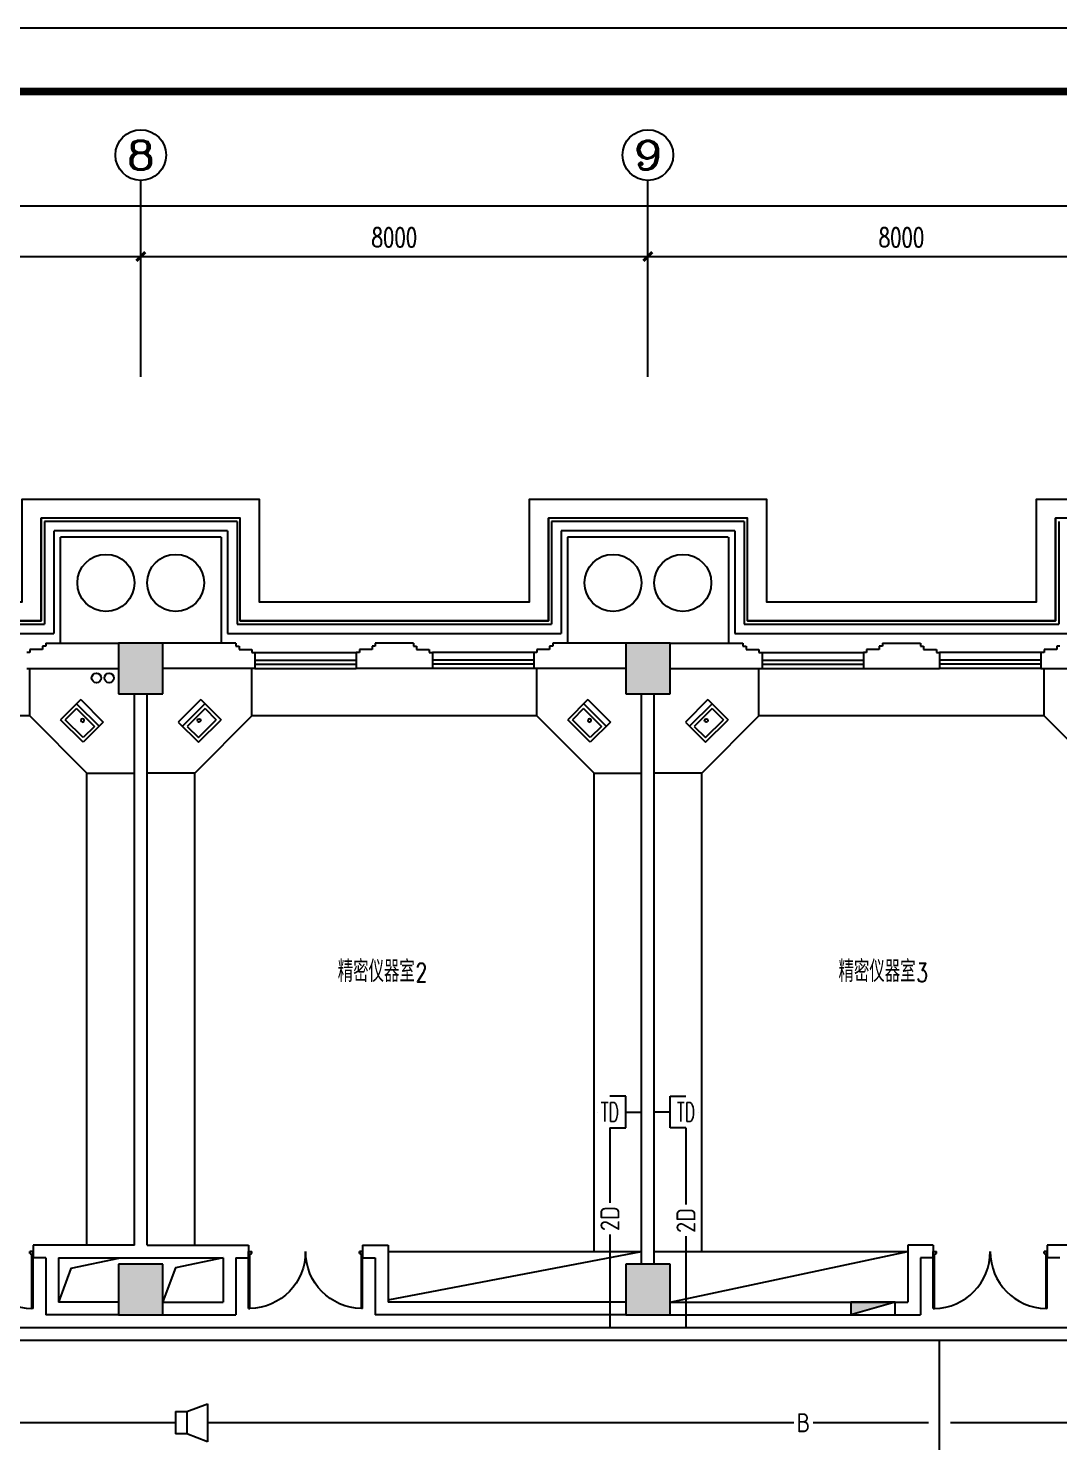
# Model space of a CAD drawing. Extents: x 190999 to 834799, y -200814 to 215286.
# Drawn here: x 345937 to 362192, y 133586 to 155886 of the extents above; entities that cross this region are included whole.
import ezdxf
from ezdxf.enums import TextEntityAlignment as Align

# ---------------------------------------------------------------- set-up
doc = ezdxf.new("R2010")
doc.units = 0
doc.header["$LTSCALE"] = 1000
doc.header["$MEASUREMENT"] = 0
for name, color, linetype in [('00-EQUIP', 3, 'Continuous'), ('00-SIG_TEXT', 7, 'Continuous'), ('00-WIRE-4', 6, 'Continuous'), ('A-墙线', 2, 'Continuous'), ('A-外包装修', 250, 'Continuous'), ('A-外窗', 145, 'Continuous'), ('A-家具', 250, 'Continuous'), ('A-门', 167, 'Continuous'), ('AXIS', 3, 'Continuous'), ('AXIS_TEXT', 7, 'Continuous'), ('COLUMN', 2, 'Continuous'), ('EQUIP_消火栓', 6, 'Continuous'), ('PUB_HATCH', 250, 'Continuous'), ('图框', 189, 'Continuous'), ('屋面排水', 7, 'Continuous'), ('房间名称', 7, 'Continuous'), ('桥架', 1, 'Continuous'), ('洞口线', 177, 'Continuous'), ('雨水管', 3, 'Continuous')]:
    doc.layers.add(name, color=color, linetype=linetype)
doc.styles.add('-GBCBIGGBENOR', font='GBENOR.shx', dxfattribs={"bigfont": 'GBCBIG.shx'})
doc.styles.add('_COMPLEX', font='COMPLEX.shx', dxfattribs={"width": 0.5})
doc.styles.add('_TCH_AXIS', font='COMPLEX', dxfattribs={"bigfont": 'GBCBIG'})
doc.styles.add('_TCH_DIM', font='SIMPLEX', dxfattribs={"bigfont": 'GBCBIG'})
doc.styles.add('COMPLEX', font='COMPLEX')
doc.styles.add('DIM_FONT', font='SIMPLEX', dxfattribs={"width": 0.7, "bigfont": 'GBCBIG'})
doc.styles.get("Standard").update_dxf_attribs({"font": 'simhei.ttf'})
doc.styles.add('zz-1', font='arial.ttf', dxfattribs={"width": 0.8})
doc.dimstyles.new('DIMN', dxfattribs={"dimtxt": 300, "dimasz": 100, "dimexe": 250, "dimexo": 300, "dimgap": 150, "dimtad": 1, "dimdec": 0, "dimzin": 0, "dimdsep": 46, "dimtxsty": 'DIM_FONT', "dimblk": 'ARCHTICK', "dimcen": 0.09, "dimclrt": 7, "dimazin": 2, "dimtfac": 1, "dimtdec": 0, "dimtix": 1, "dimtmove": 2, "dimatfit": 3, "dimfxl": 0, "dimtolj": 1, "dimtzin": 0, "dimarcsym": 0})

# ---------------------------------------------------------------- blocks, each defined once
blk = doc.blocks.new('TJAD_TK_A0')
at = {"layer": '图框'}
blk.add_line((2162, 399.3), (973, 399.3), dxfattribs=at)
at = {"layer": '图框', "const_width": 1.2}
blk.add_lwpolyline([(2152, -431.7), (2152, 389.3), (998, 389.3), (998, -431.7)], close=True, dxfattribs=at)
blk = doc.blocks.new('m1800')
at = {"layer": 'A-墙线'}
for p, q in [((-900, -100), (-900, 100)), ((900, -100), (900, 100))]:
    blk.add_line(p, q, dxfattribs=at)
at = {"layer": 'A-门'}
for p, q in [((-900, 900), (-900, 0)), ((-900, 900), (-880, 900)), ((-880, 900), (-880, 50)), ((880, 900), (880, 50)), ((900, 900), (880, 900)), ((900, 900), (900, 0)), ((-900, 50), (-870, 50)), ((-900, 0), (-850, 0)), ((-870, 50), (-870, 30)), ((-870, 30), (-850, 30)), ((-850, 30), (-850, 0)), ((850, 30), (850, 0)), ((870, 30), (850, 30)), ((900, 0), (850, 0)), ((870, 50), (870, 30)), ((900, 50), (870, 50))]:
    blk.add_line(p, q, dxfattribs=at)
for centre, start, end in [((-900, 0), 0, 88.7267), ((900, 0), 91.2733, 180)]:
    blk.add_arc(centre, 900, start, end, dxfattribs=at)
blk = doc.blocks.new('$TwtSys$00000434')
for p, q in [((-0.5, 0.5), (-0.5, -0.5)), ((-0.5, -0.5), (0.5, 0.5)), ((0.5, 0.5), (-0.5, 0.5)), ((0.5, -0.5), (0.5, 0.5)), ((-0.5, -0.5), (0.5, -0.5))]:
    blk.add_line(p, q)
blk.add_solid([(0.5, -0.5), (0.5, 0.5), (-0.5, -0.5)])
blk = doc.blocks.new('_ArchTick')
at = {"const_width": 0.5}
blk.add_lwpolyline([(-0.7, -0.7), (0.7, 0.7)], dxfattribs=at)
blk = doc.blocks.new('*D101')
at = {"layer": 'AXIS', "color": 0, "lineweight": -2}
for p, q in [((339712, 150686), (339712, 152536)), ((347712, 150686), (347712, 152536)), ((339712, 152286), (347712, 152286))]:
    blk.add_line(p, q, dxfattribs=at)
at = {"layer": 'Defpoints', "color": 0}
for p in [(347712, 152286), (339712, 150386), (347712, 150386)]:
    blk.add_point(p, dxfattribs=at)
at = {"layer": 'AXIS', "color": 0, "lineweight": -2, "xscale": 100, "yscale": 100, "zscale": 100, "rotation": 180}
blk.add_blockref('_ArchTick', (339712, 152286), dxfattribs=at)
at = {"layer": 'AXIS', "color": 0, "lineweight": -2, "xscale": 100, "yscale": 100, "zscale": 100}
blk.add_blockref('_ArchTick', (347712, 152286), dxfattribs=at)
at = {"layer": 'AXIS', "color": 7, "insert": (343712, 152586), "char_height": 300, "attachment_point": 5, "style": 'DIM_FONT'}
blk.add_mtext('\\A1;8000', dxfattribs=at)
blk = doc.blocks.new('*D102')
at = {"layer": 'AXIS', "color": 0, "lineweight": -2}
for p, q in [((347712, 150686), (347712, 152536)), ((355712, 150686), (355712, 152536)), ((347712, 152286), (355712, 152286))]:
    blk.add_line(p, q, dxfattribs=at)
at = {"layer": 'Defpoints', "color": 0}
for p in [(355712, 152286), (347712, 150386), (355712, 150386)]:
    blk.add_point(p, dxfattribs=at)
at = {"layer": 'AXIS', "color": 0, "lineweight": -2, "xscale": 100, "yscale": 100, "zscale": 100, "rotation": 180}
blk.add_blockref('_ArchTick', (347712, 152286), dxfattribs=at)
at = {"layer": 'AXIS', "color": 0, "lineweight": -2, "xscale": 100, "yscale": 100, "zscale": 100}
blk.add_blockref('_ArchTick', (355712, 152286), dxfattribs=at)
at = {"layer": 'AXIS', "color": 7, "insert": (351712, 152586), "char_height": 300, "attachment_point": 5, "style": 'DIM_FONT'}
blk.add_mtext('\\A1;8000', dxfattribs=at)
blk = doc.blocks.new('*D103')
at = {"layer": 'AXIS', "color": 0, "lineweight": -2}
for p, q in [((355712, 150686), (355712, 152536)), ((363712, 150686), (363712, 152536)), ((355712, 152286), (363712, 152286))]:
    blk.add_line(p, q, dxfattribs=at)
at = {"layer": 'Defpoints', "color": 0}
for p in [(363712, 152286), (355712, 150386), (363712, 150386)]:
    blk.add_point(p, dxfattribs=at)
at = {"layer": 'AXIS', "color": 0, "lineweight": -2, "xscale": 100, "yscale": 100, "zscale": 100, "rotation": 180}
blk.add_blockref('_ArchTick', (355712, 152286), dxfattribs=at)
at = {"layer": 'AXIS', "color": 0, "lineweight": -2, "xscale": 100, "yscale": 100, "zscale": 100}
blk.add_blockref('_ArchTick', (363712, 152286), dxfattribs=at)
at = {"layer": 'AXIS', "color": 7, "insert": (359712, 152586), "char_height": 300, "attachment_point": 5, "style": 'DIM_FONT'}
blk.add_mtext('\\A1;8000', dxfattribs=at)
blk = doc.blocks.new('*D110')
at = {"layer": 'AXIS', "color": 0, "lineweight": -2}
for p, q in [((325012, 150686), (325012, 153336)), ((402262, 150686), (402262, 153336)), ((325012, 153086), (402262, 153086))]:
    blk.add_line(p, q, dxfattribs=at)
at = {"layer": 'Defpoints', "color": 0}
for p in [(402262, 153086), (325012, 150386), (402262, 150386)]:
    blk.add_point(p, dxfattribs=at)
at = {"layer": 'AXIS', "color": 0, "lineweight": -2, "xscale": 100, "yscale": 100, "zscale": 100, "rotation": 180}
blk.add_blockref('_ArchTick', (325012, 153086), dxfattribs=at)
at = {"layer": 'AXIS', "color": 0, "lineweight": -2, "xscale": 100, "yscale": 100, "zscale": 100}
blk.add_blockref('_ArchTick', (402262, 153086), dxfattribs=at)
at = {"layer": 'AXIS', "color": 7, "insert": (363637, 153386), "char_height": 300, "attachment_point": 5, "style": 'DIM_FONT'}
blk.add_mtext('\\A1;77250', dxfattribs=at)
blk = doc.blocks.new('_AXISO')
blk.add_circle((0, 0), 0.5)
at = {"layer": 'AXIS_TEXT', "style": 'COMPLEX', "width": 1.041667}
blk.add_attdef('A', text='', height=0.56, dxfattribs=at).set_placement((-0.25, -0.28), (0.25, -0.28), align=Align.FIT)
blk = doc.blocks.new('$plan$00001609')
at = {"linetype": 'Continuous'}
for p, q in [((0, -251), (0, 251)), ((0, 251), (450, 251)), ((93, -251), (93, 251)), ((450, 251), (450, -251)), ((146, -199), (146, 199)), ((146, 199), (397, 199)), ((397, 199), (397, -199)), ((146, -199), (397, -199)), ((0, -251), (450, -251))]:
    blk.add_line(p, q, dxfattribs=at)
blk.add_line((238, 2), (238, 0))
blk.add_arc((212, 0), 26, 4.716, 0, dxfattribs=at)
at = {"style": 'zz-1'}
for tag in ['YSIZE', 'XSIZE']:
    blk.add_attdef(tag, (0, 0), '', height=0.5, dxfattribs=at)
blk = doc.blocks.new('_LINKPT1')
at = {"color": 0}
blk.add_line((0, 0), (0, 0), dxfattribs=at)
blk = doc.blocks.new('IO37IMB6')
for p, q in [((-0.5, 0.499), (-0.5, 0.999)), ((0.5, 0.999), (0.5, 0.499)), ((0.5, 0.499), (-0.5, 0.499)), ((0, 0.5), (0, 0))]:
    blk.add_line(p, q)
at = {"xscale": 0.002, "yscale": 0.002, "zscale": 0.002}
for p in [(0, 1.384), (-0.5, 0.499), (0.5, 0.499), (0, 0)]:
    blk.add_blockref('_LINKPT1', p, dxfattribs=at)
at = {"style": '_COMPLEX', "width": 0.6, "flags": 8}
blk.add_attdef('$TEXT$', text='', height=0.6, dxfattribs=at).set_placement((0, 1), align=Align.MIDDLE_CENTER)
at = {"flags": 9}
blk.add_attdef('A', (0, 0), '', height=0.00002, dxfattribs=at)
blk = doc.blocks.new('OS28WV87')
for p, q in [((0.35, 0.35), (1, 0.6)), ((1, 0.6), (1, -0.6)), ((0, 0.35), (0, -0.35)), ((0, 0.35), (0.35, 0.35)), ((0.35, 0.35), (0.35, -0.35)), ((0.35, -0.35), (0, -0.35)), ((1, -0.6), (0.35, -0.35))]:
    blk.add_line(p, q)
at = {"xscale": 0.002, "yscale": 0.002, "zscale": 0.002}
for p in [(0, 0), (0.175, 0.35), (1, 0), (0.175, -0.35)]:
    blk.add_blockref('_LINKPT1', p, dxfattribs=at)
at = {"flags": 9}
blk.add_attdef('A', (0, 0), '', height=0.00002, dxfattribs=at)

msp = doc.modelspace()

# ---------------------------------------------------------------- hatches: boundary and pattern name
at = {"layer": 'PUB_HATCH'}
for points in [[(348061.6, 145386.5), (348061.6, 146186.5), (347361.6, 146186.5), (347361.6, 145386.5)], [(356061.6, 145386.5), (356061.6, 146186.5), (355361.6, 146186.5), (355361.6, 145386.5)], [(348061.6, 135586.5), (348061.6, 136386.5), (347361.6, 136386.5), (347361.6, 135586.5)], [(356061.6, 135586.5), (356061.6, 136386.5), (355361.6, 136386.5), (355361.6, 135586.5)]]:
    msp.add_hatch(color=256, dxfattribs=at).paths.add_polyline_path(points)

# ---------------------------------------------------------------- linework, layer by layer
at = {"layer": '00-WIRE-4'}
for p, q in [((355112.1, 138536.5), (355112.1, 137357.4)), ((356311.1, 138536.5), (356311.1, 137328.4)), ((355112.1, 136856.8), (355112.1, 135386.5)), ((356311.1, 136827.8), (356311.1, 135386.5)), ((360311.1, 130761.9), (360311.1, 135186.5)), ((348261.6, 133886.5), (342416.6, 133886.5)), ((358012.6, 133886.5), (348761.6, 133886.5)), ((360136.1, 133886.5), (358317.6, 133886.5)), ((365561.6, 133886.5), (360486.1, 133886.5))]:
    msp.add_line(p, q, dxfattribs=at)
at = {"layer": 'A-墙线'}
for p, q in [((345961.6, 146086.5), (345961.6, 146036.5)), ((346161.6, 146086.5), (345961.6, 146086.5)), ((346161.6, 146136.5), (346161.6, 146086.5)), ((346211.6, 146136.5), (346161.6, 146136.5)), ((346211.6, 146186.5), (347361.6, 146186.5)), ((346211.6, 146186.5), (346211.6, 146136.5)), ((349211.6, 146186.5), (348061.6, 146186.5)), ((349211.6, 146186.5), (349211.6, 146136.5)), ((349211.6, 146136.5), (349261.6, 146136.5)), ((349261.6, 146136.5), (349261.6, 146086.5)), ((349261.6, 146086.5), (349461.6, 146086.5)), ((349461.6, 146086.5), (349461.6, 146036.5)), ((351161.6, 146086.5), (351161.6, 146036.5)), ((351361.6, 146086.5), (351161.6, 146086.5)), ((351361.6, 146136.5), (351361.6, 146086.5)), ((351411.6, 146136.5), (351361.6, 146136.5)), ((352011.6, 146186.5), (351411.6, 146186.5)), ((351411.6, 146186.5), (351411.6, 146136.5)), ((352011.6, 146186.5), (352011.6, 146136.5)), ((352011.6, 146136.5), (352061.6, 146136.5)), ((352061.6, 146136.5), (352061.6, 146086.5)), ((352061.6, 146086.5), (352261.6, 146086.5)), ((352261.6, 146086.5), (352261.6, 146036.5)), ((353961.6, 146086.5), (353961.6, 146036.5)), ((354161.6, 146086.5), (353961.6, 146086.5)), ((354161.6, 146136.5), (354161.6, 146086.5)), ((354211.6, 146136.5), (354161.6, 146136.5)), ((355361.6, 146186.5), (354211.6, 146186.5)), ((354211.6, 146186.5), (354211.6, 146136.5)), ((356061.6, 146186.5), (357211.6, 146186.5)), ((357211.6, 146186.5), (357211.6, 146136.5)), ((357211.6, 146136.5), (357261.6, 146136.5)), ((357261.6, 146136.5), (357261.6, 146086.5)), ((357261.6, 146086.5), (357461.6, 146086.5)), ((357461.6, 146086.5), (357461.6, 146036.5)), ((359161.6, 146086.5), (359161.6, 146036.5)), ((359361.6, 146086.5), (359161.6, 146086.5)), ((359361.6, 146136.5), (359361.6, 146086.5)), ((359411.6, 146136.5), (359361.6, 146136.5)), ((359411.6, 146186.5), (360011.6, 146186.5)), ((359411.6, 146186.5), (359411.6, 146136.5)), ((360011.6, 146186.5), (360011.6, 146136.5)), ((360011.6, 146136.5), (360061.6, 146136.5)), ((360061.6, 146136.5), (360061.6, 146086.5)), ((360061.6, 146086.5), (360261.6, 146086.5)), ((360261.6, 146086.5), (360261.6, 146036.5)), ((361961.6, 146086.5), (361961.6, 146036.5)), ((362161.6, 146086.5), (361961.6, 146086.5)), ((362161.6, 146136.5), (362161.6, 146086.5)), ((362211.6, 146136.5), (362161.6, 146136.5)), ((345961.6, 146036.5), (345911.6, 146036.5)), ((349461.6, 146036.5), (349511.6, 146036.5)), ((349511.6, 146036.5), (349511.6, 145786.5)), ((351161.6, 146036.5), (351111.6, 146036.5)), ((351111.6, 146036.5), (351111.6, 145786.5)), ((352261.6, 146036.5), (352311.6, 146036.5)), ((352311.6, 146036.5), (352311.6, 145786.5)), ((353961.6, 146036.5), (353911.6, 146036.5)), ((353911.6, 146036.5), (353911.6, 145786.5)), ((357461.6, 146036.5), (357511.6, 146036.5)), ((357511.6, 146036.5), (357511.6, 145786.5)), ((359161.6, 146036.5), (359111.6, 146036.5)), ((359111.6, 146036.5), (359111.6, 145786.5)), ((360261.6, 146036.5), (360311.6, 146036.5)), ((360311.6, 146036.5), (360311.6, 145786.5)), ((361961.6, 146036.5), (361911.6, 146036.5)), ((361911.6, 146036.5), (361911.6, 145786.5)), ((345911.6, 145786.5), (347361.6, 145786.5)), ((349511.6, 145786.5), (348061.6, 145786.5)), ((352311.6, 145786.5), (351111.6, 145786.5)), ((355361.6, 145786.5), (353911.6, 145786.5)), ((356061.6, 145786.5), (357511.6, 145786.5)), ((359111.6, 145786.5), (360311.6, 145786.5)), ((361911.6, 145786.5), (363361.6, 145786.5)), ((347611.6, 136686.5), (347611.6, 145386.5)), ((347811.6, 136686.5), (347811.6, 145386.5)), ((355611.6, 136386.5), (355611.6, 145386.5)), ((355811.6, 136386.5), (355811.6, 145386.5)), ((347611.6, 136686.5), (346011.6, 136686.5)), ((346211.6, 136486.5), (346011.6, 136486.5)), ((346211.6, 136486.5), (346211.6, 135586.5)), ((346411.6, 136486.5), (349011.6, 136486.5)), ((346411.6, 136486.5), (346411.6, 135786.5)), ((347811.6, 136686.5), (349411.6, 136686.5)), ((349011.6, 136486.5), (349011.6, 135786.5)), ((349211.6, 136486.5), (349411.6, 136486.5)), ((349211.6, 136486.5), (349211.6, 135586.5)), ((351211.6, 136686.5), (351611.6, 136686.5)), ((351211.6, 136486.5), (351411.6, 136486.5)), ((351411.6, 136486.5), (351411.6, 135586.5)), ((351611.6, 136686.5), (351611.6, 135786.5)), ((360211.6, 136686.5), (359811.6, 136686.5)), ((359811.6, 136686.5), (359811.6, 135786.5)), ((360211.6, 136486.5), (360011.6, 136486.5)), ((360011.6, 136486.5), (360011.6, 135586.5)), ((363611.6, 136686.5), (362011.6, 136686.5)), ((362211.6, 136486.5), (362011.6, 136486.5)), ((347361.6, 135586.5), (346211.6, 135586.5)), ((347361.6, 135786.5), (346411.6, 135786.5)), ((348061.6, 135786.5), (349011.6, 135786.5)), ((348061.6, 135586.5), (349211.6, 135586.5)), ((355361.6, 135586.5), (351411.6, 135586.5)), ((355361.6, 135786.5), (351611.6, 135786.5)), ((356061.6, 135786.5), (359811.6, 135786.5)), ((356061.6, 135586.5), (360011.6, 135586.5))]:
    msp.add_line(p, q, dxfattribs=at)
at = {"layer": 'A-外包装修'}
for p, q in [((346141.6, 146536.5), (346141.6, 148156.5)), ((349280.2, 148156.5), (346143, 148156.5)), ((346191.6, 148106.5), (346191.6, 146486.5)), ((349230.2, 148106.5), (346193, 148106.5)), ((349231.6, 148106.5), (349231.6, 146486.5)), ((349281.6, 146536.5), (349281.6, 148156.5)), ((354141.6, 146536.5), (354141.6, 148156.5)), ((357280.2, 148156.5), (354143, 148156.5)), ((354191.6, 148106.5), (354191.6, 146486.5)), ((357230.2, 148106.5), (354193, 148106.5)), ((357231.6, 148106.5), (357231.6, 146486.5)), ((357281.6, 146536.5), (357281.6, 148156.5)), ((362141.6, 146536.5), (362141.6, 148156.5)), ((365280.2, 148156.5), (362143, 148156.5)), ((362191.6, 148106.5), (362191.6, 146486.5)), ((346341.6, 147956.5), (346341.6, 146336.5)), ((349080.2, 147956.5), (346343, 147956.5)), ((346441.6, 147856.5), (346441.6, 146186.5)), ((348980.2, 147856.5), (346443, 147856.5)), ((348981.6, 147856.5), (348981.6, 146186.5)), ((349081.6, 147956.5), (349081.6, 146336.5)), ((354341.6, 147956.5), (354341.6, 146336.5)), ((357080.2, 147956.5), (354343, 147956.5)), ((354441.6, 147856.5), (354441.6, 146186.5)), ((356980.2, 147856.5), (354443, 147856.5)), ((356981.6, 147856.5), (356981.6, 146186.5)), ((357081.6, 147956.5), (357081.6, 146336.5)), ((341281.6, 146536.5), (346141.6, 146536.5)), ((349281.6, 146536.5), (354141.6, 146536.5)), ((357281.6, 146536.5), (362141.6, 146536.5)), ((341081.6, 146336.5), (346341.6, 146336.5)), ((341231.6, 146486.5), (346191.6, 146486.5)), ((349081.6, 146336.5), (354341.6, 146336.5)), ((349231.6, 146486.5), (354191.6, 146486.5)), ((357081.6, 146336.5), (362341.6, 146336.5)), ((357231.6, 146486.5), (362191.6, 146486.5))]:
    msp.add_line(p, q, dxfattribs=at)
for centre in [(347161.6, 147136.5), (348261.6, 147136.5), (355161.6, 147136.5), (356261.6, 147136.5)]:
    msp.add_circle(centre, 450, dxfattribs=at)
at = {"layer": 'A-外窗'}
for p, q in [((349511.6, 146036.5), (351111.6, 146036.5)), ((349511.6, 145916.5), (351111.6, 145916.5)), ((349511.6, 145856.5), (351111.6, 145856.5)), ((353911.6, 146036.5), (352311.6, 146036.5)), ((353911.6, 145916.5), (352311.6, 145916.5)), ((353911.6, 145856.5), (352311.6, 145856.5)), ((357511.6, 146036.5), (359111.6, 146036.5)), ((357511.6, 145916.5), (359111.6, 145916.5)), ((357511.6, 145856.5), (359111.6, 145856.5)), ((361911.6, 146036.5), (360311.6, 146036.5)), ((361911.6, 145916.5), (360311.6, 145916.5)), ((361911.6, 145856.5), (360311.6, 145856.5)), ((349511.6, 145786.5), (351111.6, 145786.5)), ((353911.6, 145786.5), (352311.6, 145786.5)), ((357511.6, 145786.5), (359111.6, 145786.5)), ((361911.6, 145786.5), (360311.6, 145786.5))]:
    msp.add_line(p, q, dxfattribs=at)
at = {"layer": 'A-家具'}
for p, q in [((345961.6, 145036.5), (345961.6, 145786.5)), ((349461.6, 145036.5), (349461.6, 145786.5)), ((353961.6, 145036.5), (353961.6, 145786.5)), ((357461.6, 145036.5), (357461.6, 145786.5)), ((361961.6, 145036.5), (361961.6, 145786.5)), ((345961.6, 145036.5), (341261.6, 145036.5)), ((345961.6, 145036.5), (346861.6, 144136.5)), ((349461.6, 145036.5), (348561.6, 144136.5)), ((353961.6, 145036.5), (349461.6, 145036.5)), ((353961.6, 145036.5), (354861.6, 144136.5)), ((357461.6, 145036.5), (356561.6, 144136.5)), ((361961.6, 145036.5), (357461.6, 145036.5)), ((361961.6, 145036.5), (362861.6, 144136.5)), ((346861.6, 136686.5), (346861.6, 144136.5)), ((346861.6, 144136.5), (347611.6, 144136.5)), ((348561.6, 144136.5), (347811.6, 144136.5)), ((348561.6, 136686.5), (348561.6, 144136.5)), ((354861.6, 136586.5), (354861.6, 144136.5)), ((354861.6, 144136.5), (355611.6, 144136.5)), ((356561.6, 144136.5), (355811.6, 144136.5)), ((356561.6, 136586.5), (356561.6, 144136.5)), ((351611.6, 136586.5), (355611.6, 136586.5)), ((351611.6, 135824.6), (355611.6, 136586.5)), ((355811.6, 136586.5), (359811.6, 136586.5)), ((356061.6, 135786.5), (359811.6, 136586.5))]:
    msp.add_line(p, q, dxfattribs=at)
at = {"layer": 'AXIS'}
for p, q in [((347711.6, 150386.5), (347711.6, 153486.5)), ((355711.6, 150386.5), (355711.6, 153486.5))]:
    msp.add_line(p, q, dxfattribs=at)
at = {"layer": 'COLUMN'}
for p, q in [((348061.6, 146186.5), (347361.6, 146186.5)), ((347361.6, 146186.5), (347361.6, 145386.5)), ((348061.6, 145386.5), (348061.6, 146186.5)), ((356061.6, 146186.5), (355361.6, 146186.5)), ((355361.6, 146186.5), (355361.6, 145386.5)), ((356061.6, 145386.5), (356061.6, 146186.5)), ((347361.6, 145386.5), (348061.6, 145386.5)), ((355361.6, 145386.5), (356061.6, 145386.5)), ((348061.6, 136386.5), (347361.6, 136386.5)), ((347361.6, 136386.5), (347361.6, 135586.5)), ((348061.6, 135586.5), (348061.6, 136386.5)), ((356061.6, 136386.5), (355361.6, 136386.5)), ((355361.6, 136386.5), (355361.6, 135586.5)), ((356061.6, 135586.5), (356061.6, 136386.5)), ((347361.6, 135586.5), (348061.6, 135586.5)), ((355361.6, 135586.5), (356061.6, 135586.5))]:
    msp.add_line(p, q, dxfattribs=at)
at = {"layer": '屋面排水'}
for points in [[(328102.1, 150186.5), (333321.2, 150186.5), (337012.8, 146494.8), (337012.8, 144736.5), (337841.6, 144736.5), (337841.6, 148456.5), (341581.4, 148456.5), (341581.4, 146836.5), (345841.4, 146836.5), (345841.4, 148456.5), (349581.4, 148456.5), (349581.4, 146836.5), (353842.8, 146836.5), (353841.4, 148456.5), (357581.4, 148456.5), (357581.4, 146836.5), (361841.4, 146836.5), (361841.4, 148456.5), (365581.4, 148456.5)], [(365281.6, 148156.5), (362141.6, 148156.5), (362141.6, 146536.5), (357281.6, 146536.5), (357281.6, 148156.5), (354141.6, 148156.5), (354143, 146536.5), (349281.6, 146536.5), (349281.6, 148156.5), (346141.6, 148156.5), (346141.6, 146536.5), (341281.6, 146536.5), (341281.6, 148156.5), (338141.6, 148156.5), (338141.6, 144436.5), (336712.8, 144436.5), (336712.8, 146370.6), (333196.9, 149886.5), (328226.3, 149886.5)]]:
    msp.add_lwpolyline(points, dxfattribs=at)
at = {"layer": '桥架'}
for p, q in [((335111.6, 135386.5), (402711.6, 135386.5)), ((330011.6, 135186.5), (402711.6, 135186.5))]:
    msp.add_line(p, q, dxfattribs=at)
at = {"layer": '洞口线'}
for points in [[(349011.6, 136486.5), (348257.3, 136329.7), (348061.6, 135797.9)], [(347361.6, 136475.1), (346607.3, 136318.4), (346411.6, 135786.5)]]:
    msp.add_lwpolyline(points, dxfattribs=at)
at = {"layer": '雨水管'}
for centre in [(347011.6, 145636.5), (347211.6, 145636.5)]:
    msp.add_circle(centre, 75, dxfattribs=at)

# ---------------------------------------------------------------- block references
at = {"layer": '00-EQUIP'}
ref = msp.add_blockref('IO37IMB6', (355611.6, 138786.5), dxfattribs=dict(at, xscale=-500, yscale=500, zscale=500, rotation=90))
ref.add_attrib('$TEXT$', 'TD', dxfattribs={"layer": '0', "height": 300, "style": '_COMPLEX', "width": 0.6, "flags": 8}).set_placement((355111.6, 138786.5), align=Align.MIDDLE_CENTER)
ref = msp.add_blockref('IO37IMB6', (355811.6, 138786.5), dxfattribs=dict(at, xscale=500, yscale=500, zscale=500, rotation=270))
ref.add_attrib('$TEXT$', 'TD', dxfattribs={"layer": '0', "height": 300, "style": '_COMPLEX', "width": 0.6, "flags": 8}).set_placement((356311.6, 138786.5), align=Align.MIDDLE_CENTER)
at = {"layer": '00-EQUIP', "xscale": 500, "yscale": 500, "zscale": 500}
msp.add_blockref('OS28WV87', (348261.6, 133886.5), dxfattribs=at)
at = {"layer": 'A-家具', "rotation": 225}
for p in [(346942, 145116.8), (354942, 145116.8)]:
    msp.add_blockref('$plan$00001609', p, dxfattribs=at)
at = {"layer": 'A-家具', "yscale": -1, "rotation": 315}
for p in [(348481.3, 145116.8), (356481.3, 145116.8)]:
    msp.add_blockref('$plan$00001609', p, dxfattribs=at)
at = {"layer": 'A-门', "rotation": 180}
for p in [(345111.6, 136586.5), (361111.6, 136586.5)]:
    msp.add_blockref('m1800', p, dxfattribs=at)
at = {"layer": 'A-门', "xscale": -1, "rotation": 180}
msp.add_blockref('m1800', (350311.6, 136586.5), dxfattribs=at)
at = {"layer": 'AXIS'}
ref = msp.add_blockref('_AXISO', (347711.6, 153886.5), dxfattribs=dict(at, xscale=800, yscale=800, zscale=800))
ref.add_attrib('A', '8', dxfattribs={"layer": 'AXIS_TEXT', "height": 452.5, "style": '_TCH_AXIS', "width": 1.5}).set_placement((347485.4, 153660.2), (347937.9, 153660.2), align=Align.FIT)
ref = msp.add_blockref('_AXISO', (355711.6, 153886.5), dxfattribs=dict(at, xscale=800, yscale=800, zscale=800))
ref.add_attrib('A', '9', dxfattribs={"layer": 'AXIS_TEXT', "height": 452.5, "style": '_TCH_AXIS', "width": 1.5}).set_placement((355485.4, 153660.2), (355937.9, 153660.2), align=Align.FIT)
at = {"layer": 'EQUIP_消火栓', "xscale": 700, "yscale": 200, "zscale": 700, "rotation": 180}
msp.add_blockref('$TwtSys$00000434', (359261.3, 135686.5), dxfattribs=at)
at = {"layer": '图框', "xscale": 100, "yscale": 100, "zscale": 100}
msp.add_blockref('TJAD_TK_A0', (212598.6, 115956.8), dxfattribs=at)

# ---------------------------------------------------------------- texts
at = {"layer": '00-SIG_TEXT', "style": '-GBCBIGGBENOR'}
for p in [(355112.1, 137107.1), (356311.1, 137078.1)]:
    msp.add_text('2D', height=300, rotation=90, dxfattribs=at).set_placement(p, align=Align.MIDDLE_CENTER)
msp.add_text('B', height=300, dxfattribs=at).set_placement((358165.1, 133886.5), align=Align.MIDDLE_CENTER)
at = {"layer": '房间名称', "style": '_TCH_DIM'}
for p in [(350819, 140840.5), (358719, 140840.5)]:
    msp.add_text('精密仪器室', height=337.59, dxfattribs=at).set_placement(p)
at = {"layer": '房间名称', "style": '_TCH_DIM', "width": 0.705882}
for s, p in [('2', (352047.7, 140840.5)), ('3', (359947.7, 140840.5))]:
    msp.add_text(s, height=297.5, dxfattribs=at).set_placement(p)

# ---------------------------------------------------------------- dimensions: what is measured, and where the dimension line sits
at = {"layer": 'AXIS'}
for p1, p2, distance, picture, middle in [((325011.8, 150386.5), (402261.6, 150386.5), 2700, '*D110', (363636.7, 153386.5)), ((339711.6, 150386.5), (347711.6, 150386.5), 1900, '*D101', (343711.6, 152586.5)), ((347711.6, 150386.5), (355711.6, 150386.5), 1900, '*D102', (351711.6, 152586.5)), ((355711.6, 150386.5), (363711.6, 150386.5), 1900, '*D103', (359711.6, 152586.5))]:
    dim = msp.add_aligned_dim(p1=p1, p2=p2, distance=distance, dimstyle='DIMN', dxfattribs=at)
    dim.commit()
    dim.dimension.update_dxf_attribs({"geometry": picture, "text_midpoint": middle})

doc.saveas('drawing.dxf')
